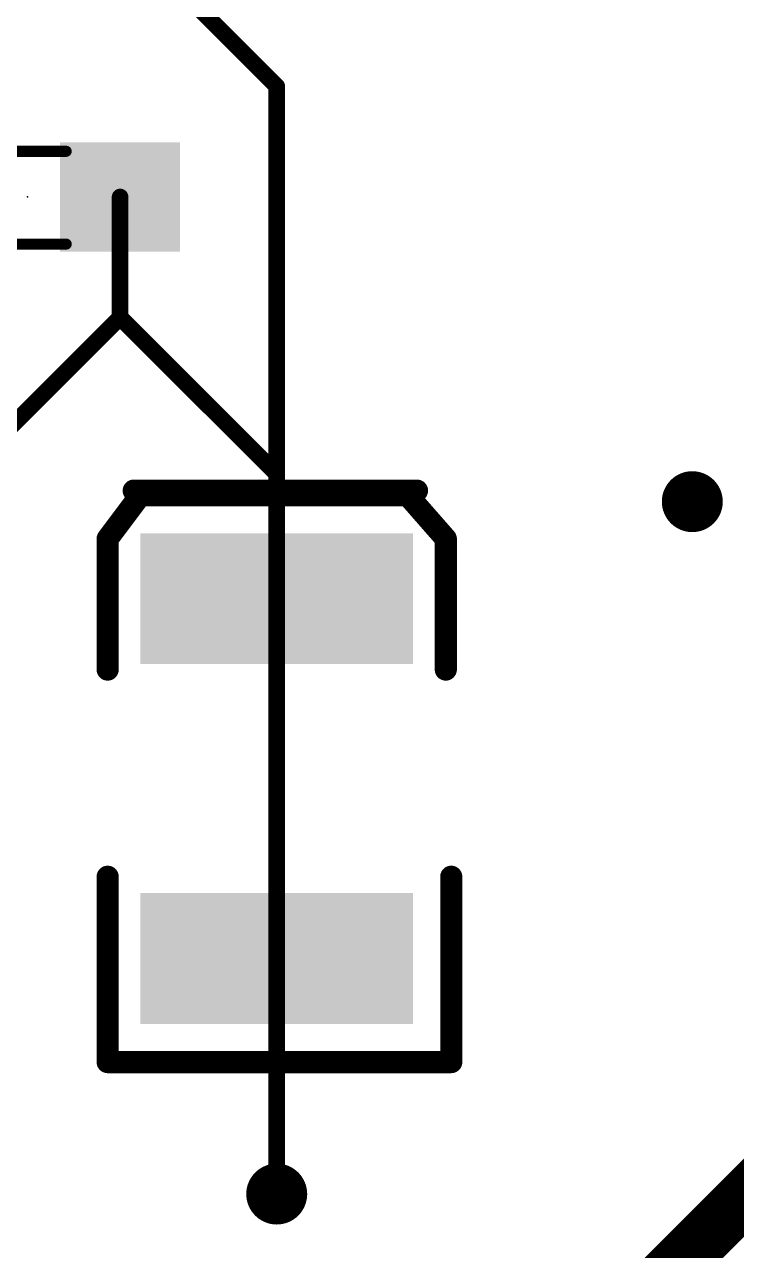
# Model space of a CAD drawing. Extents: x -15.2 to 71.4, y -14.5 to 36.9.
# Drawn here: x 42.14 to 48.66, y 4.56 to 15.81 of the extents above; entities that cross this region are included whole.
import ezdxf

# ---------------------------------------------------------------- set-up
doc = ezdxf.new("R2010")
doc.units = 0
for name, color, linetype in [('1', 12, 'CONTINUOUS'), ('16', 132, 'CONTINUOUS'), ('18', 110, 'CONTINUOUS'), ('21', 41, 'CONTINUOUS'), ('23', 53, 'CONTINUOUS'), ('51', 53, 'CONTINUOUS')]:
    doc.layers.add(name, color=color, linetype=linetype)

# ---------------------------------------------------------------- blocks, each defined once
blk = doc.blocks.new('RECT')
blk.add_solid([(-0.5, -0.5), (0.5, -0.5), (-0.5, 0.5), (0.5, 0.5)])
blk = doc.blocks.new('ROUNDV')
at = {"const_width": 0.5}
blk.add_lwpolyline([(0, -0.25, 1), (0, 0.25, 1), (0, -0.25)], format="xyb", dxfattribs=at)

msp = doc.modelspace()

# ---------------------------------------------------------------- linework, layer by layer
at = {"layer": '1'}
for points, const_width in [([(43.014, 14.224), (43.014, 13.12)], 0.1524), ([(43.014, 13.12), (41.584, 11.69)], 0.1524), ([(43.014, 13.12), (44.45, 11.684)], 0.1524), ([(44.45, 11.684), (44.45, 10.54)], 0.1524), ([(51.308, 7.62), (44.45, 0.762)], 0.508), ([(44.45, 5.08), (44.45, 7.24)], 0.1524)]:
    msp.add_lwpolyline(points, dxfattribs=dict(at, const_width=const_width))
at = {"layer": '1', "const_width": 0.0762}
for points in [[(43.0521, 14.224, 1), (42.9759, 14.224)], [(42.9759, 13.12, 1), (43.0521, 13.12)], [(43.0409, 13.1469, 1), (42.9871, 13.0931)], [(43.0409, 13.0931, 1), (42.9871, 13.1469)], [(44.4881, 11.684, 1), (44.4119, 11.684)], [(44.4231, 11.6571, 1), (44.4769, 11.7109)], [(44.4119, 10.54, 1), (44.4881, 10.54)], [(44.4881, 7.24, 1), (44.4119, 7.24)], [(44.4119, 5.08, 1), (44.4881, 5.08)]]:
    msp.add_lwpolyline(points, format="xyb", dxfattribs=at)
at = {"layer": '16', "const_width": 0.1524}
for points in [[(41.91, 17.78), (44.45, 15.24)], [(44.45, 15.24), (44.45, 5.08)]]:
    msp.add_lwpolyline(points, dxfattribs=at)
at = {"layer": '16', "const_width": 0.0762}
for points in [[(44.4881, 15.24, 1), (44.4119, 15.24)], [(44.4231, 15.2131, 1), (44.4769, 15.2669)], [(44.4119, 5.08, 1), (44.4881, 5.08)]]:
    msp.add_lwpolyline(points, format="xyb", dxfattribs=at)
at = {"layer": '21', "const_width": 0.2032}
msp.add_lwpolyline([(43.139, 11.531), (45.736, 11.531)], dxfattribs=at)
at = {"layer": '21', "const_width": 0.1016}
for points in [[(43.139, 11.5818, 1), (43.139, 11.4802)], [(45.736, 11.4802, 1), (45.736, 11.5818)]]:
    msp.add_lwpolyline(points, format="xyb", dxfattribs=at)
at = {"layer": '23'}
for p in [(42.164, 14.224), (44.45, 8.89)]:
    msp.add_point(p, dxfattribs=at)
at = {"layer": '51'}
for points, const_width in [([(42.52, 14.643), (41.808, 14.643)], 0.1016), ([(42.52, 13.792), (41.808, 13.792)], 0.1016), ([(43.2, 11.49), (42.9, 11.09)], 0.2032), ([(45.65, 11.49), (43.2, 11.49)], 0.2032), ([(46, 11.09), (45.65, 11.49)], 0.2032), ([(42.9, 11.09), (42.9, 9.89)], 0.2032), ([(46, 9.89), (46, 11.09)], 0.2032), ([(42.9, 6.29), (42.9, 7.99)], 0.2032), ([(46.05, 7.99), (46.05, 6.29)], 0.2032), ([(46.05, 6.29), (42.9, 6.29)], 0.2032)]:
    msp.add_lwpolyline(points, dxfattribs=dict(at, const_width=const_width))
for points, const_width in [([(42.52, 14.6176, 1), (42.52, 14.6684)], 0.0508), ([(42.52, 13.7666, 1), (42.52, 13.8174)], 0.0508), ([(43.2, 11.5408, 1), (43.2, 11.4392)], 0.1016), ([(43.2406, 11.4595, 1), (43.1594, 11.5205)], 0.1016), ([(45.6882, 11.5235, 1), (45.6118, 11.4565)], 0.1016), ([(45.65, 11.4392, 1), (45.65, 11.5408)], 0.1016), ([(42.9508, 11.09, 1), (42.8492, 11.09)], 0.1016), ([(42.8594, 11.1205, 1), (42.9406, 11.0595)], 0.1016), ([(46.0508, 11.09, 1), (45.9492, 11.09)], 0.1016), ([(45.9618, 11.0565, 1), (46.0382, 11.1235)], 0.1016), ([(42.8492, 9.89, 1), (42.9508, 9.89)], 0.1016), ([(45.9492, 9.89, 1), (46.0508, 9.89)], 0.1016), ([(42.9508, 7.99, 1), (42.8492, 7.99)], 0.1016), ([(46.1008, 7.99, 1), (45.9992, 7.99)], 0.1016), ([(42.9, 6.3408, 1), (42.9, 6.2392)], 0.1016), ([(42.8492, 6.29, 1), (42.9508, 6.29)], 0.1016), ([(45.9992, 6.29, 1), (46.1008, 6.29)], 0.1016), ([(46.05, 6.2392, 1), (46.05, 6.3408)], 0.1016)]:
    msp.add_lwpolyline(points, format="xyb", dxfattribs=dict(at, const_width=const_width))

# ---------------------------------------------------------------- block references
at = {"layer": '1', "xscale": 1.1, "rotation": 180}
msp.add_blockref('RECT', (43.014, 14.224), dxfattribs=at)
at = {"layer": '1', "xscale": 2.5, "yscale": 1.2, "rotation": 180}
for p in [(44.45, 10.54), (44.45, 7.24)]:
    msp.add_blockref('RECT', p, dxfattribs=at)
at = {"layer": '18', "xscale": 0.5588, "yscale": 0.5588}
for p in [(48.26, 11.43), (48.26, 11.43), (44.45, 5.08), (44.45, 5.08)]:
    msp.add_blockref('ROUNDV', p, dxfattribs=at)
at = {"layer": '51', "xscale": 0.5001, "yscale": 0.95, "rotation": 180}
msp.add_blockref('RECT', (42.7522, 14.2189), dxfattribs=at)

doc.saveas('drawing.dxf')
